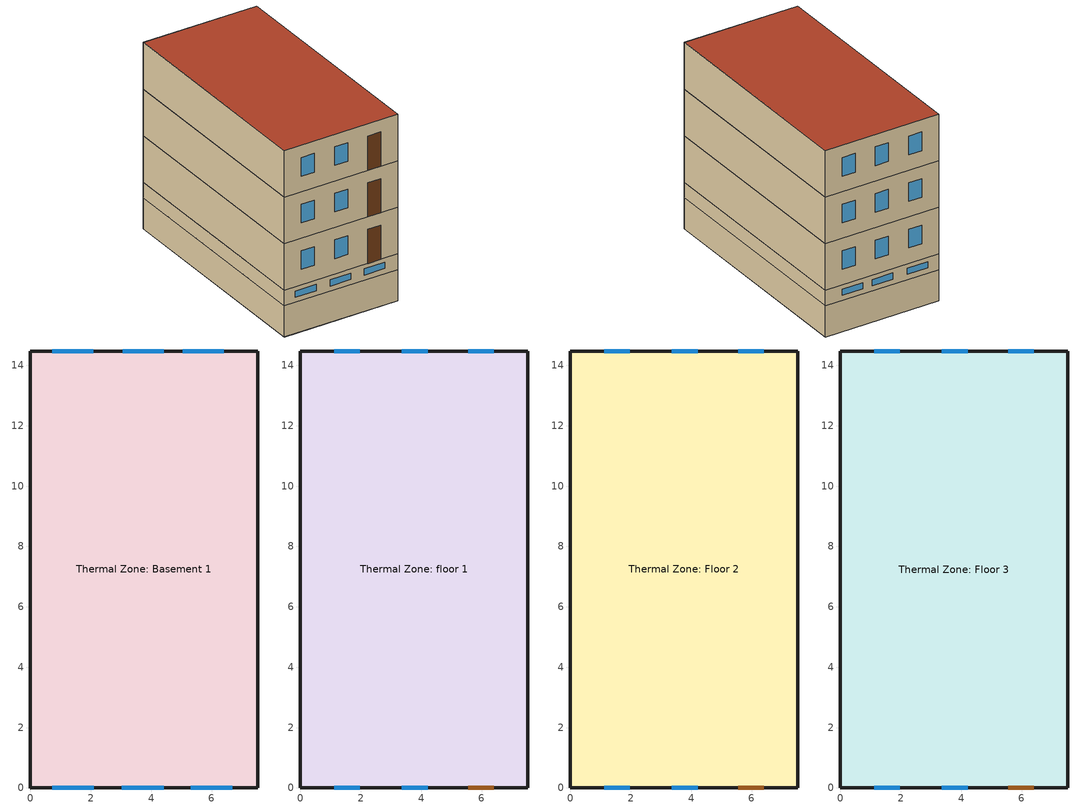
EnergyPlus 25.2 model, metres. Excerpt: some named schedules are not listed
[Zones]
Thermal Zone: Basement 1
 floor foundation (DupTrip_BasementFloor): 0,14.47 7.52,14.47 7.52,0 0,0 z-2
 wall outside (Room_35_7fe6edf0..Face2 2 c tbd): 0,14.47 0,0 z0:1
 wall outside (Room_35_7fe6edf0..Face3 2 c tbd): 0,0 7.52,0 z0:1
 wall outside (Room_35_7fe6edf0..Face4 2 c tbd): 7.52,0 7.52,14.47 z0:1
 wall outside (Room_35_7fe6edf0..Face5 2 c tbd): 7.52,14.47 0,14.47 z0:1
 wall foundation (DupTrip_1986-2012_BasementWall 1): 0,14.47 0,0 7.52,0 7.52,14.47 0,14.47 z-2:0
 window (DupTrip_Window_old-construction 2): 0.72,0 2.1,0 / 3.03,0 4.41,0 / 5.3,0 6.68,0 / 6.4,14.47 5.04,14.47 / 4.42,14.47 3.06,14.47 / 2.08,14.47 0.72,14.47 z0.33:0.73
Thermal Zone: floor 1
 floor to Thermal Zone: Basement 1 (DupTrip_IntFloor 4): 0,14.47 7.52,14.47 7.52,0 0,0 z1
 wall outside (Room_35_7fe6edf0..Face2 3 c tbd): 0,14.47 0,0 z1:4
 wall outside (Room_35_7fe6edf0..Face3 3 c tbd): 0,0 7.52,0 z1:4
 wall outside (Room_35_7fe6edf0..Face4 3 c tbd): 7.52,0 7.52,14.47 z1:4
 wall outside (Room_35_7fe6edf0..Face5 3 c tbd): 7.52,14.47 0,14.47 z1:4
 window (DupTrip_Window_old-construction 1): 1.12,0 1.97,0 / 3.36,0 4.21,0 / 1.97,14.47 1.12,14.47 / 4.21,14.47 3.36,14.47 / 6.4,14.47 5.55,14.47 z2:3.2
 door (DupTrip_Door_old-construction 1): 5.55,0 6.4,0 z1:3.2
Thermal Zone: Floor 2
 floor to Thermal Zone: floor 1 (DupTrip_IntFloor 4): 7.52,14.47 7.52,0 0,0 0,14.47 z4
 wall outside (Room_35_7fe6edf0..Face2 1 c tbd): 0,14.47 0,0 z4:6.99
 wall outside (Room_35_7fe6edf0..Face3 1 c tbd): 0,0 7.52,0 z4:6.99
 wall outside (Room_35_7fe6edf0..Face4 1 c tbd): 7.52,0 7.52,14.47 z4:6.99
 wall outside (Room_35_7fe6edf0..Face5 1 c tbd): 7.52,14.47 0,14.47 z4:6.99
 window (DupTrip_Window_old-construction 1): 1.12,0 1.97,0 / 3.36,0 4.21,0 / 6.4,14.47 5.55,14.47 / 4.21,14.47 3.36,14.47 / 1.97,14.47 1.12,14.47 z5:6.2
 door (DupTrip_Door_old-construction 1): 5.55,0 6.4,0 z4:6.2
Thermal Zone: Floor 3
 floor to Thermal Zone: Floor 2 (DupTrip_IntFloor 4): 7.52,14.47 7.52,0 0,0 0,14.47 z6.99
 wall outside (Room_35_7fe6edf0..Face2 c tbd): 0,14.47 0,0 z6.99:9.99
 wall outside (Room_35_7fe6edf0..Face3 c tbd): 0,0 7.52,0 z6.99:9.99
 wall outside (Room_35_7fe6edf0..Face4 c tbd): 7.52,0 7.52,14.47 z6.99:9.99
 wall outside (Room_35_7fe6edf0..Face5 c tbd): 7.52,14.47 0,14.47 z6.99:9.99
 window (DupTrip_Window_old-construction 1): 1.12,0 1.97,0 / 3.36,0 4.21,0 / 6.4,14.47 5.55,14.47 / 4.21,14.47 3.36,14.47 / 1.97,14.47 1.12,14.47 z7.99:9.19
 door (DupTrip_Door_old-construction 1): 5.55,0 6.4,0 z6.99:9.19
 roof outside (Room_35_7fe6edf0..Face1 c tbd): 0,0 7.52,0 7.52,14.47 0,14.47 z9.99
[Building]
2123rue Dorion (MTL)151447Y1910: North Axis {deg}=0; Terrain=City; Temperature Convergence Tolerance Value {deltaC}=0.5; Solar Distribution=FullExteriorWithReflections
[Site:Location]
QC_MONTREAL-IAP: Latitude {deg}=45.47; Longitude {deg}=-73.73; Time Zone {hr}=-5; Elevation {m}=36
[Site:WaterMainsTemperature]
Calculation Method=CorrelationFromWeatherFile; Temperature Multiplier=1; Temperature Offset {deltaC}=0
[SizingPeriod:DesignDay] Day of Month=21; Dry-Bulb Temperature Range Modifier Type=DefaultMultipliers; Humidity Condition Type=Wetbulb; Barometric Pressure {Pa}=101099; Rain Indicator=No; Snow Indicator=No; Daylight Saving Time Indicator=No; Solar Model Indicator=ASHRAEClearSky; Begin Environment Reset Mode=FullResetAtBeginEnvironment
Name | Month | Day Type | Maximum Dry-Bulb Temperature {C} | Daily Dry-Bulb Temperature Range {deltaC} | Wetbulb or DewPoint at Maximum Dry-Bulb {C} | Wind Speed {m/s} | Wind Direction {deg} | Sky Clearness
Montreal Int'l Cooling Design Day 0.4% Condns DB=>MWB | 7 | SummerDesignDay | 29.4 | 9.7 | 22.7 | 4.8 | 228 | 1
Montreal Int'l Heating Design Day 99.6% Condns DB | 1 | WinterDesignDay | -22.8 | 0 | -22.8 | 3.6 | 294 | 0
[Material] Thermal Absorptance=0.9
Name | Roughness | Thickness {m} | Conductivity {W/m-K} | Density {kg/m3} | Specific Heat {J/kg-K} | Solar Absorptance | Visible Absorptance
Brick 4 | Smooth | 0.1016 | 0.89 | 1920 | 790 | 0.5 | 0.5
Gypsum Board | Smooth | 0.0127 | 0.16 | 800 | 1090 | 0.7 | 0.7
Gypsum Board 2; Gypsum Board 3 | Smooth | 0.0127 | 0.16 | 800 | 1090 | 0.3 | 0.5
Heavy Concrete 150 mm | Smooth | 0.1524 | 1.95 | 2240 | 900 | 0.3 | 0.5
Heavy Concrete 200 mm | Smooth | 0.2032 | 1.95 | 2240 | 900 | 0.3 | 0.5
Insulation 30 mm | Smooth | 0.0303 | 0.046 | 19 | 960 | 0.7 | 0.7
Insulation panel 80 mm | Smooth | 0.08 | 0.03 | 43 | 1210 | 0.7 | 0.7
Plaster | Smooth | 0.005 | 0.071 | 1860 | 840 | 0.3 | 0.5
Plywood 1 | Smooth | 0.0159 | 0.12 | 544 | 1210 | 0.7 | 0.7
Room_35_7fe6edf0..Face1 m tbd | Smooth | 0.141376 | 0.046 | 20 | 1400 | 0.7 | 0.7
Room_35_7fe6edf0..Face2 1 m tbd; Room_35_7fe6edf0..Face4 1 m tbd | Smooth | 0.0719608 | 0.073 | 165.2 | 1571.76 | 0.7 | 0.7
Room_35_7fe6edf0..Face2 2 m tbd; Room_35_7fe6edf0..Face4 2 m tbd | Smooth | 0.0387397 | 0.03 | 43 | 1210 | 0.7 | 0.7
Room_35_7fe6edf0..Face2 3 m tbd; Room_35_7fe6edf0..Face4 3 m tbd | Smooth | 0.0746217 | 0.073 | 165.2 | 1571.76 | 0.7 | 0.7
Room_35_7fe6edf0..Face2 m tbd; Room_35_7fe6edf0..Face4 m tbd | Smooth | 0.0791375 | 0.073 | 165.2 | 1571.76 | 0.7 | 0.7
Room_35_7fe6edf0..Face3 1 m tbd | Smooth | 0.0624115 | 0.073 | 165.2 | 1571.76 | 0.7 | 0.7
Room_35_7fe6edf0..Face3 2 m tbd | Smooth | 0.0216278 | 0.03 | 43 | 1210 | 0.7 | 0.7
Room_35_7fe6edf0..Face3 3 m tbd | Smooth | 0.064554 | 0.073 | 165.2 | 1571.76 | 0.7 | 0.7
Room_35_7fe6edf0..Face3 m tbd | Smooth | 0.0698512 | 0.073 | 165.2 | 1571.76 | 0.7 | 0.7
Room_35_7fe6edf0..Face5 1 m tbd | Smooth | 0.0603734 | 0.073 | 165.2 | 1571.76 | 0.7 | 0.7
Room_35_7fe6edf0..Face5 2 m tbd | Smooth | 0.0222004 | 0.03 | 43 | 1210 | 0.7 | 0.7
Room_35_7fe6edf0..Face5 3 m tbd | Smooth | 0.0625382 | 0.073 | 165.2 | 1571.76 | 0.7 | 0.7
Room_35_7fe6edf0..Face5 m tbd | Smooth | 0.0662014 | 0.073 | 165.2 | 1571.76 | 0.7 | 0.7
Shingles asphalt 2 | Smooth | 0.0032 | 0.04 | 1120 | 1260 | 0.5 | 0.5
Wood Flooring 4 | Smooth | 0.019 | 0.17 | 700 | 1630 | 0.5 | 0.2
Wood frame roof 2x10 insulated | Smooth | 0.235 | 0.16 | 96 | 1515 | 0.7 | 0.7
Wood frame roof 2x10 uninsulated | Smooth | 0.235 | 1.1557 | 80.994 | 1621.88 | 0.7 | 0.7
Wood frame wall 2x4 uninsulated | Smooth | 0.089 | 0.409 | 154.65 | 1626.3 | 0.7 | 0.7
Wood Furnishing | Smooth | 0.075 | 0.12 | 540 | 1210 | 0.7 | 0.7
XPS 25mm | Rough | 0.0254 | 0.029 | 28 | 1450 | 0.7 | 0.7
[Material:AirGap] Thermal Resistance {m2-K/W}=0.15
Air Layer; Air Layer 1
[Material:NoMass]
SFD_Door_old-construction: Roughness=Smooth; Thermal Resistance {m2-K/W}=0.8; Thermal Absorptance=0.9; Solar Absorptance=0.7; Visible Absorptance=0.7
[WindowMaterial:SimpleGlazingSystem]
SFD_Window_old-construction: U-Factor {W/m2-K}=2.94; Solar Heat Gain Coefficient=0.6; Visible Transmittance=0.8
[Construction]
DupTrip_1986-2012_BasementWall 1: Heavy Concrete 200 mm, Insulation panel 80 mm, Gypsum Board 3
DupTrip_BasementFloor: Heavy Concrete 150 mm
DupTrip_Door_old-construction 1: SFD_Door_old-construction
DupTrip_IntFloor 4: Wood Flooring 4, Plywood 1, Wood frame roof 2x10 uninsulated, Gypsum Board 2
DupTrip_Window_old-construction 1; DupTrip_Window_old-construction 2: SFD_Window_old-construction
Room_35_7fe6edf0..Face1 c tbd: Shingles asphalt 2, Plywood 1, Air Layer, Room_35_7fe6edf0..Face1 m tbd, Plywood 1, Wood frame roof 2x10 insulated, Gypsum Board 2
Room_35_7fe6edf0..Face2 1 c tbd: Brick 4, Air Layer, Plywood 1, Room_35_7fe6edf0..Face2 1 m tbd, Insulation 30 mm, Air Layer, Gypsum Board 2
Room_35_7fe6edf0..Face2 2 c tbd: Plaster, Heavy Concrete 200 mm, Room_35_7fe6edf0..Face2 2 m tbd, Air Layer, Gypsum Board 3
Room_35_7fe6edf0..Face2 3 c tbd: Brick 4, Air Layer, Plywood 1, Room_35_7fe6edf0..Face2 3 m tbd, Insulation 30 mm, Air Layer, Gypsum Board 2
Room_35_7fe6edf0..Face2 c tbd: Brick 4, Air Layer, Plywood 1, Room_35_7fe6edf0..Face2 m tbd, Insulation 30 mm, Air Layer, Gypsum Board 2
Room_35_7fe6edf0..Face3 1 c tbd: Brick 4, Air Layer, Plywood 1, Room_35_7fe6edf0..Face3 1 m tbd, Insulation 30 mm, Air Layer, Gypsum Board 2
Room_35_7fe6edf0..Face3 2 c tbd: Plaster, Heavy Concrete 200 mm, Room_35_7fe6edf0..Face3 2 m tbd, Air Layer, Gypsum Board 3
Room_35_7fe6edf0..Face3 3 c tbd: Brick 4, Air Layer, Plywood 1, Room_35_7fe6edf0..Face3 3 m tbd, Insulation 30 mm, Air Layer, Gypsum Board 2
Room_35_7fe6edf0..Face3 c tbd: Brick 4, Air Layer, Plywood 1, Room_35_7fe6edf0..Face3 m tbd, Insulation 30 mm, Air Layer, Gypsum Board 2
Room_35_7fe6edf0..Face4 1 c tbd: Brick 4, Air Layer, Plywood 1, Room_35_7fe6edf0..Face4 1 m tbd, Insulation 30 mm, Air Layer, Gypsum Board 2
Room_35_7fe6edf0..Face4 2 c tbd: Plaster, Heavy Concrete 200 mm, Room_35_7fe6edf0..Face4 2 m tbd, Air Layer, Gypsum Board 3
Room_35_7fe6edf0..Face4 3 c tbd: Brick 4, Air Layer, Plywood 1, Room_35_7fe6edf0..Face4 3 m tbd, Insulation 30 mm, Air Layer, Gypsum Board 2
Room_35_7fe6edf0..Face4 c tbd: Brick 4, Air Layer, Plywood 1, Room_35_7fe6edf0..Face4 m tbd, Insulation 30 mm, Air Layer, Gypsum Board 2
Room_35_7fe6edf0..Face5 1 c tbd: Brick 4, Air Layer, Plywood 1, Room_35_7fe6edf0..Face5 1 m tbd, Insulation 30 mm, Air Layer, Gypsum Board 2
Room_35_7fe6edf0..Face5 2 c tbd: Plaster, Heavy Concrete 200 mm, Room_35_7fe6edf0..Face5 2 m tbd, Air Layer, Gypsum Board 3
Room_35_7fe6edf0..Face5 3 c tbd: Brick 4, Air Layer, Plywood 1, Room_35_7fe6edf0..Face5 3 m tbd, Insulation 30 mm, Air Layer, Gypsum Board 2
Room_35_7fe6edf0..Face5 c tbd: Brick 4, Air Layer, Plywood 1, Room_35_7fe6edf0..Face5 m tbd, Insulation 30 mm, Air Layer, Gypsum Board 2
SFD_Furnishing: Wood Furnishing
SFD_IntWall: Gypsum Board, Air Layer 1, Wood frame wall 2x4 uninsulated, Air Layer 1, Gypsum Board
[Zone] Multiplier=1; Part of Total Floor Area=Yes
Thermal Zone: Basement 1; Thermal Zone: floor 1; Thermal Zone: Floor 2; Thermal Zone: Floor 3
[Space]
Name | Zone | Space Type
Basement 1 | Thermal Zone: Basement 1 | Triplex_Basement_SpaceType
floor 1 | Thermal Zone: floor 1 | Triplex_MainFloors_SpaceType
Floor 2 | Thermal Zone: Floor 2 | Triplex_MainFloors_SpaceType
Floor 3 | Thermal Zone: Floor 3 | Triplex_MainFloors_SpaceType
[SpaceList]
Triplex_Basement_SpaceType: Basement 1
Triplex_MainFloors_SpaceType: Floor 3, Floor 2, floor 1
[InternalMass]
Name | Construction | Zone or ZoneList | Space or SpaceList | Surface Area {m2}
Basement 1 Basement_InternalMassFurnishing | SFD_Furnishing | Thermal Zone: Basement 1 | Basement 1 | 217.636
Basement 1 Basement_IntWalls | SFD_IntWall | Thermal Zone: Basement 1 | Basement 1 | 80
Floor 3 MainFloors_InternalMassFurnishing | SFD_Furnishing | Thermal Zone: Floor 3 | Floor 3 | 217.636
Floor 2 MainFloors_InternalMassFurnishing | SFD_Furnishing | Thermal Zone: Floor 2 | Floor 2 | 217.636
floor 1 MainFloors_InternalMassFurnishing | SFD_Furnishing | Thermal Zone: floor 1 | floor 1 | 217.636
Floor 3 MainFloors_IntWalls | SFD_IntWall | Thermal Zone: Floor 3 | Floor 3 | 80
Floor 2 MainFloors_IntWalls | SFD_IntWall | Thermal Zone: Floor 2 | Floor 2 | 80
floor 1 MainFloors_IntWalls | SFD_IntWall | Thermal Zone: floor 1 | floor 1 | 80
[SurfaceProperty:ExposedFoundationPerimeter]
Room_35_7fe6edf0..Face0 2: Exposed Perimeter Calculation Method=TotalExposedPerimeter; Total Exposed Perimeter {m}=43.9822
[Lights]
MainFloors_InteriorLighting: Zone or ZoneList or Space or SpaceList=Triplex_MainFloors_SpaceType; Schedule=Triplex_InteriorLighting; Design Level Calculation Method=LightingLevel; Lighting Level {W}=241.348; Fraction Radiant=0.4; Fraction Visible=0.2; Fraction Replaceable=1
[People]
MainFloors_People: Zone or ZoneList or Space or SpaceList=Triplex_MainFloors_SpaceType; Number of People Schedule=Residential Occupancy; Number of People Calculation Method=People; Number of People=2.27; Fraction Radiant=0.3; Activity Level Schedule=Residential Occupant Activity; Clothing Insulation Calculation Method=ClothingInsulationSchedule
[ElectricEquipment] Zone or ZoneList or Space or SpaceList=Triplex_MainFloors_SpaceType; Design Level Calculation Method=EquipmentLevel
Name | Schedule | Design Level {W} | Fraction Radiant | Fraction Lost | Fraction Latent
MainFloors_Dishwasher | Triplex_Dishwasher | 60.38 | 0.2
MainFloors_Dryer | Triplex_Dryer | 469.17 | 0.2 | 0.8
MainFloors_Freezer | Triplex_Freezer | 33.25 | 0.2
MainFloors_HWElectricConsumption | Triplex_HWElectricConsumption | 1041.1 |  | 0.99
MainFloors_OtherEquipment | Triplex_OtherEquipment | 784.88 | 0.2 |  | 0
MainFloors_Refrigerator | Triplex_Refrigerator | 129.76 | 0.2
MainFloors_StoveTopOven | Triplex_StoveTopOven | 364.69 | 0.2
MainFloors_WashingMachine | Triplex_WashingMachine | 47.13 | 0.2
[ZoneInfiltration:DesignFlowRate]
Air exhaust-intake compensation: Zone or ZoneList or Space or SpaceList=Triplex_MainFloors_SpaceType; Design Flow Rate Calculation Method=Flow/Zone; Design Flow Rate {m3/s}=0.000666667; Density Basis=Outdoor
[ZoneInfiltration:EffectiveLeakageArea] Effective Air Leakage Area {cm2}=210.72; Stack Coefficient=0.000145; Wind Coefficient=0.000174
Name | Zone or Space
DupTrip_ELA_1985-2010 3 | floor 1
DupTrip_ELA_1985-2010 2 | Floor 2
DupTrip_ELA_1985-2010 1 | Floor 3
[ZoneControl:Thermostat] Temperature Difference Between Cutout And Setpoint {deltaC}=0
Name | Zone or ZoneList | Control Type Schedule | Control 1
Thermal Zone: floor 1 Thermostat | Thermal Zone: floor 1 | Thermal Zone: floor 1 Thermostat Schedule | Thermostat Setpoint Dual Setpoint 4
Thermal Zone: Floor 2 Thermostat | Thermal Zone: Floor 2 | Thermal Zone: Floor 2 Thermostat Schedule | Thermostat Setpoint Dual Setpoint 5
Thermal Zone: Floor 3 Thermostat | Thermal Zone: Floor 3 | Thermal Zone: Floor 3 Thermostat Schedule | Thermostat Setpoint Dual Setpoint 6
[ThermostatSetpoint:DualSetpoint] Heating Setpoint Temperature Schedule=Residential HtgSetpoint; Cooling Setpoint Temperature Schedule=Residential ClgSetpoint
Thermostat Setpoint Dual Setpoint 4; Thermostat Setpoint Dual Setpoint 5; Thermostat Setpoint Dual Setpoint 6
[ZoneHVAC:Baseboard:Convective:Electric] Availability Schedule=Always On Discrete hvac_library; Heating Design Capacity {W}=Autosize; Efficiency=1
Elec Baseboard 1; Elec Baseboard 2; Elec Baseboard 3
[ZoneHVAC:PackagedTerminalAirConditioner] Availability Schedule=Always On Discrete hvac_library; Cooling Supply Air Flow Rate {m3/s}=Autosize; Heating Supply Air Flow Rate {m3/s}=Autosize; No Load Supply Air Flow Rate {m3/s}=Autosize; No Load Supply Air Flow Rate Control Set To Low Speed=Yes; Cooling Outdoor Air Flow Rate {m3/s}=Autosize; Heating Outdoor Air Flow Rate {m3/s}=Autosize; No Load Outdoor Air Flow Rate {m3/s}=Autosize; Fan Placement=DrawThrough; Supply Air Fan Operating Mode Schedule=Cycling PTAC Fan Mode Always Zero
Name | Supply Air Fan | Heating Coil | Cooling Coil
Cycling PTAC DX Clg Elec Htg 1 | Cycling Elec PTAC Fan | Cycling PTAC Elec Htg Coil 1 | Cycling Elec PTAC 1 Spd DX Clg Coil 1
Cycling PTAC DX Clg Elec Htg 2 | Cycling Elec PTAC Fan 1 | Cycling PTAC Elec Htg Coil 2 | Cycling Elec PTAC 1 Spd DX Clg Coil 2
Cycling PTAC DX Clg Elec Htg 3 | Cycling Elec PTAC Fan 2 | Cycling PTAC Elec Htg Coil 3 | Cycling Elec PTAC 1 Spd DX Clg Coil 3
[Fan:OnOff] Availability Schedule=Always On Discrete hvac_library; Fan Total Efficiency=0.6; Pressure Rise {Pa}=250; Maximum Flow Rate {m3/s}=Autosize; Motor Efficiency=0.8; Motor In Airstream Fraction=1; Fan Power Ratio Function of Speed Ratio Curve=Fan On Off Power Curve 15; Fan Efficiency Ratio Function of Speed Ratio Curve=Fan On Off Efficiency Curve 15
Cycling Elec PTAC Fan; Cycling Elec PTAC Fan 1; Cycling Elec PTAC Fan 2
[Coil:Heating:Electric] Availability Schedule=Always On Discrete hvac_library; Efficiency=1; Nominal Capacity {W}=0
Cycling PTAC Elec Htg Coil 1; Cycling PTAC Elec Htg Coil 2; Cycling PTAC Elec Htg Coil 3
[Coil:Cooling:DX:SingleSpeed] Availability Schedule=Always On Discrete hvac_library; Gross Rated Total Cooling Capacity {W}=Autosize; Gross Rated Sensible Heat Ratio=Autosize; Gross Rated Cooling COP {W/W}=2.5; Rated Air Flow Rate {m3/s}=Autosize; Rated Evaporator Fan Power Per Volume Flow Rate 2017 {W/(m3/s)}=773.3; Rated Evaporator Fan Power Per Volume Flow Rate 2023 {W/(m3/s)}=934.4; Total Cooling Capacity Function of Temperature Curve=Curve Biquadratic 29; Total Cooling Capacity Function of Flow Fraction Curve=Curve Quadratic 35; Energy Input Ratio Function of Temperature Curve=Curve Biquadratic 30; Energy Input Ratio Function of Flow Fraction Curve=Curve Quadratic 36; Part Load Fraction Correlation Curve=Curve Quadratic 37; Minimum Outdoor Dry-Bulb Temperature for Compressor Operation {C}=-25; Nominal Time for Condensate Removal to Begin {s}=0; Ratio of Initial Moisture Evaporation Rate and Steady State Latent Capacity=0; Maximum Cycling Rate {cycles/hr}=0; Latent Capacity Time Constant {s}=0; Condenser Type=AirCooled; Evaporative Condenser Effectiveness=0; Evaporative Condenser Air Flow Rate {m3/s}=Autosize; Evaporative Condenser Pump Rated Power Consumption {W}=Autosize; Crankcase Heater Capacity {W}=0; Maximum Outdoor Dry-Bulb Temperature for Crankcase Heater Operation {C}=0; Basin Heater Capacity {W/K}=0; Basin Heater Setpoint Temperature {C}=10
Cycling Elec PTAC 1 Spd DX Clg Coil 1; Cycling Elec PTAC 1 Spd DX Clg Coil 2; Cycling Elec PTAC 1 Spd DX Clg Coil 3
[Zone equipment]
Thermal Zone: floor 1: Elec Baseboard 1, Cycling PTAC DX Clg Elec Htg 1
Thermal Zone: Floor 2: Elec Baseboard 2, Cycling PTAC DX Clg Elec Htg 2
Thermal Zone: Floor 3: Elec Baseboard 3, Cycling PTAC DX Clg Elec Htg 3
[Sizing:Zone] Zone Cooling Design Supply Air Temperature Input Method=SupplyAirTemperature; Zone Cooling Design Supply Air Temperature {C}=14; Zone Cooling Design Supply Air Temperature Difference {deltaC}=11.11; Zone Heating Design Supply Air Temperature Input Method=SupplyAirTemperature; Zone Heating Design Supply Air Temperature {C}=40; Zone Heating Design Supply Air Temperature Difference {deltaC}=11.11; Zone Cooling Design Supply Air Humidity Ratio {kgWater/kgDryAir}=0.0085; Zone Heating Design Supply Air Humidity Ratio {kgWater/kgDryAir}=0.008; Cooling Design Air Flow Method=DesignDay; Cooling Design Air Flow Rate {m3/s}=0; Cooling Minimum Air Flow per Zone Floor Area {m3/s-m2}=0.000762; Cooling Minimum Air Flow {m3/s}=0; Cooling Minimum Air Flow Fraction=0; Heating Design Air Flow Method=DesignDay; Heating Design Air Flow Rate {m3/s}=0; Heating Maximum Air Flow per Zone Floor Area {m3/s-m2}=0.002032; Heating Maximum Air Flow {m3/s}=0.141576; Heating Maximum Air Flow Fraction=0.3; Account for Dedicated Outdoor Air System=No; Zone Load Sizing Method=Sensible Load Only No Latent Load; Zone Latent Cooling Design Supply Air Humidity Ratio Input Method=HumidityRatioDifference; Zone Cooling Design Supply Air Humidity Ratio Difference {kgWater/kgDryAir}=0.005; Zone Latent Heating Design Supply Air Humidity Ratio Input Method=HumidityRatioDifference; Zone Humidification Design Supply Air Humidity Ratio Difference {kgWater/kgDryAir}=0.005; Type of Space Sum to Use=Coincident; Heating Coil Sizing Method=None; Maximum Heating Capacity To Cooling Load Sizing Ratio {W/W}=1
Name | Design Specification Outdoor Air Object
Thermal Zone: floor 1 | Thermal Zone: floor 1 Zero air DSOA
Thermal Zone: Floor 2 | Thermal Zone: Floor 2 Zero air DSOA
Thermal Zone: Floor 3 | Thermal Zone: Floor 3 Zero air DSOA
[DesignSpecification:OutdoorAir] Outdoor Air Method=Sum; Outdoor Air Flow per Person {m3/s-person}=0; Outdoor Air Flow per Zone Floor Area {m3/s-m2}=0; Outdoor Air Flow per Zone {m3/s}=0; Outdoor Air Flow Air Changes per Hour {1/hr}=0
Thermal Zone: floor 1 Zero air DSOA; Thermal Zone: Floor 2 Zero air DSOA; Thermal Zone: Floor 3 Zero air DSOA
[Foundation:Kiva]
KIVA Foundation Floor Room_35_7fe6edf0..Face0 2: Interior Horizontal Insulation Material=XPS 25mm; Interior Horizontal Insulation Depth {m}=0; Interior Horizontal Insulation Width {m}=0.6; Wall Height Above Grade {m}=0.2; Wall Depth Below Slab {m}=0
[Foundation:Kiva:Settings]
Soil Conductivity {W/m-K}=1.9; Soil Density {kg/m3}=1920; Soil Specific Heat {J/kg-K}=1425; Ground Solar Absorptivity=0.4; Ground Thermal Absorptivity=0.9; Ground Surface Roughness {m}=0.03; Far-Field Width {m}=40; Deep-Ground Boundary Condition=GroundWater; Deep-Ground Depth {m}=10; Minimum Cell Dimension {m}=0.02; Maximum Cell Growth Coefficient=1.5; Simulation Timestep=Hourly
[Exterior:Lights]
Exterior Lights 1: Schedule=Triplex_ExteriorLighting; Design Level {W}=28.8
[Schedule:Compact]
Thermal Zone: floor 1 Thermostat Schedule; Thermal Zone: Floor 2 Thermostat Schedule; Thermal Zone: Floor 3 Thermostat Schedule: Through: 12/31, For: AllDays, Until: 24:00, 4
[Schedule:Day:Interval]
Schedule Day 27: No, 08:00, 1, 13:00, 0.82, 14:00, 0.77, 16:00, 0.74, 17:00, 0.8, 18:00, 0.95, 19:00, 1, 20:00, 0.98, 21:00, 0.94, 24:00, 1
Schedule Day 28: No, 08:00, 1, 09:00, 0.89, 13:00, 0.95, 14:00, 0.89, 16:00, 0.83, 17:00, 0.85, 18:00, 0.95, 19:00, 1, 20:00, 0.98, 21:00, 0.94, 24:00, 1
Large Office Activity Default Schedule: No, 07:00, 70, 23:00, 130, 24:00, 70
Large Office Activity Summer Design Day; Large Office Activity Winter Design Day: No, 24:00, 150
Schedule Day 25: No, 08:00, 18, 21:00, 21, 24:00, 18
Schedule Day 26: No, 24:00, 25
Cycling PTAC Fan Mode Sch Default: No, 24:00, 0
[Schedule:Week:Daily]
Residential Occupancy Week Rule - Jan1-Jan2: Schedule Day 27, Schedule Day 27, Schedule Day 27, Schedule Day 27, Schedule Day 27, Schedule Day 27, Schedule Day 28, Schedule Day 27, Schedule Day 27, Schedule Day 27, Schedule Day 27, Schedule Day 27
Residential Occupancy Week Rule - Jan3-Dec31: Schedule Day 28, Schedule Day 27, Schedule Day 27, Schedule Day 27, Schedule Day 27, Schedule Day 27, Schedule Day 28, Schedule Day 27, Schedule Day 27, Schedule Day 27, Schedule Day 27, Schedule Day 27
Residential Occupant Activity Week Rule - Jan1-Dec31: Large Office Activity Default Schedule, Large Office Activity Default Schedule, Large Office Activity Default Schedule, Large Office Activity Default Schedule, Large Office Activity Default Schedule, Large Office Activity Default Schedule, Large Office Activity Default Schedule, Large Office Activity Default Schedule, Large Office Activity Summer Design Day, Large Office Activity Winter Design Day, Large Office Activity Default Schedule, Large Office Activity Default Schedule
Residential HtgSetpoint Week Rule - Jan1-Dec31: Schedule Day 25, Schedule Day 25, Schedule Day 25, Schedule Day 25, Schedule Day 25, Schedule Day 25, Schedule Day 25, Schedule Day 25, Schedule Day 25, Schedule Day 25, Schedule Day 25, Schedule Day 25
Residential ClgSetpoint Week Rule - Jan1-Dec31: Schedule Day 26, Schedule Day 26, Schedule Day 26, Schedule Day 26, Schedule Day 26, Schedule Day 26, Schedule Day 26, Schedule Day 26, Schedule Day 26, Schedule Day 26, Schedule Day 26, Schedule Day 26
Cycling PTAC Fan Mode Always Zero Week Rule - Jan1-Dec31: Cycling PTAC Fan Mode Sch Default, Cycling PTAC Fan Mode Sch Default, Cycling PTAC Fan Mode Sch Default, Cycling PTAC Fan Mode Sch Default, Cycling PTAC Fan Mode Sch Default, Cycling PTAC Fan Mode Sch Default, Cycling PTAC Fan Mode Sch Default, Cycling PTAC Fan Mode Sch Default, Cycling PTAC Fan Mode Sch Default, Cycling PTAC Fan Mode Sch Default, Cycling PTAC Fan Mode Sch Default, Cycling PTAC Fan Mode Sch Default
[Schedule:Year]
Residential Occupancy: Residential Occupancy Week Rule - Jan1-Jan2, 1, 1, 1, 2, Residential Occupancy Week Rule - Jan3-Dec31, 1, 3, 12, 31
Residential Occupant Activity: Residential Occupant Activity Week Rule - Jan1-Dec31, 1, 1, 12, 31
Residential HtgSetpoint: Residential HtgSetpoint Week Rule - Jan1-Dec31, 1, 1, 12, 31
Residential ClgSetpoint: Residential ClgSetpoint Week Rule - Jan1-Dec31, 1, 1, 12, 31
Cycling PTAC Fan Mode Always Zero: Cycling PTAC Fan Mode Always Zero Week Rule - Jan1-Dec31, 1, 1, 12, 31
[Schedule:Constant]
Always On Discrete hvac_library: Hourly Value=1
[Curve:Exponent]
Fan On Off Power Curve 15: Coefficient1 Constant=1; Coefficient2 Constant=0; Coefficient3 Constant=0; Minimum Value of x {BasedOnField A2}=0; Maximum Value of x {BasedOnField A2}=1
[Curve:Cubic]
Fan On Off Efficiency Curve 15: Coefficient1 Constant=1; Coefficient2 x=0; Coefficient3 x**2=0; Coefficient4 x**3=0; Minimum Value of x {BasedOnField A2}=0; Maximum Value of x {BasedOnField A2}=1
[Curve:Biquadratic] Minimum Value of x {BasedOnField A2}=17; Maximum Value of x {BasedOnField A2}=22; Minimum Value of y {BasedOnField A3}=13; Maximum Value of y {BasedOnField A3}=46
Name | Coefficient1 Constant | Coefficient2 x | Coefficient3 x**2 | Coefficient4 y | Coefficient5 y**2 | Coefficient6 x*y
Curve Biquadratic 29 | 0.942588 | 0.00954335 | 0.00068377 | -0.0110427 | 5.249e-06 | -9.72e-06
Curve Biquadratic 30 | 0.342414 | 0.034885 | -0.0006237 | 0.00497722 | 0.000437951 | -0.000728028
[Curve:Quadratic]
Name | Coefficient1 Constant | Coefficient2 x | Coefficient3 x**2 | Minimum Value of x {BasedOnField A2} | Maximum Value of x {BasedOnField A2}
Curve Quadratic 35 | 0.8 | 0.2 | 0 | 0.5 | 1.5
Curve Quadratic 36 | 1.1552 | -0.1808 | 0.0256 | 0.5 | 1.5
Curve Quadratic 37 | 0.85 | 0.15 | 0 | 0 | 1
